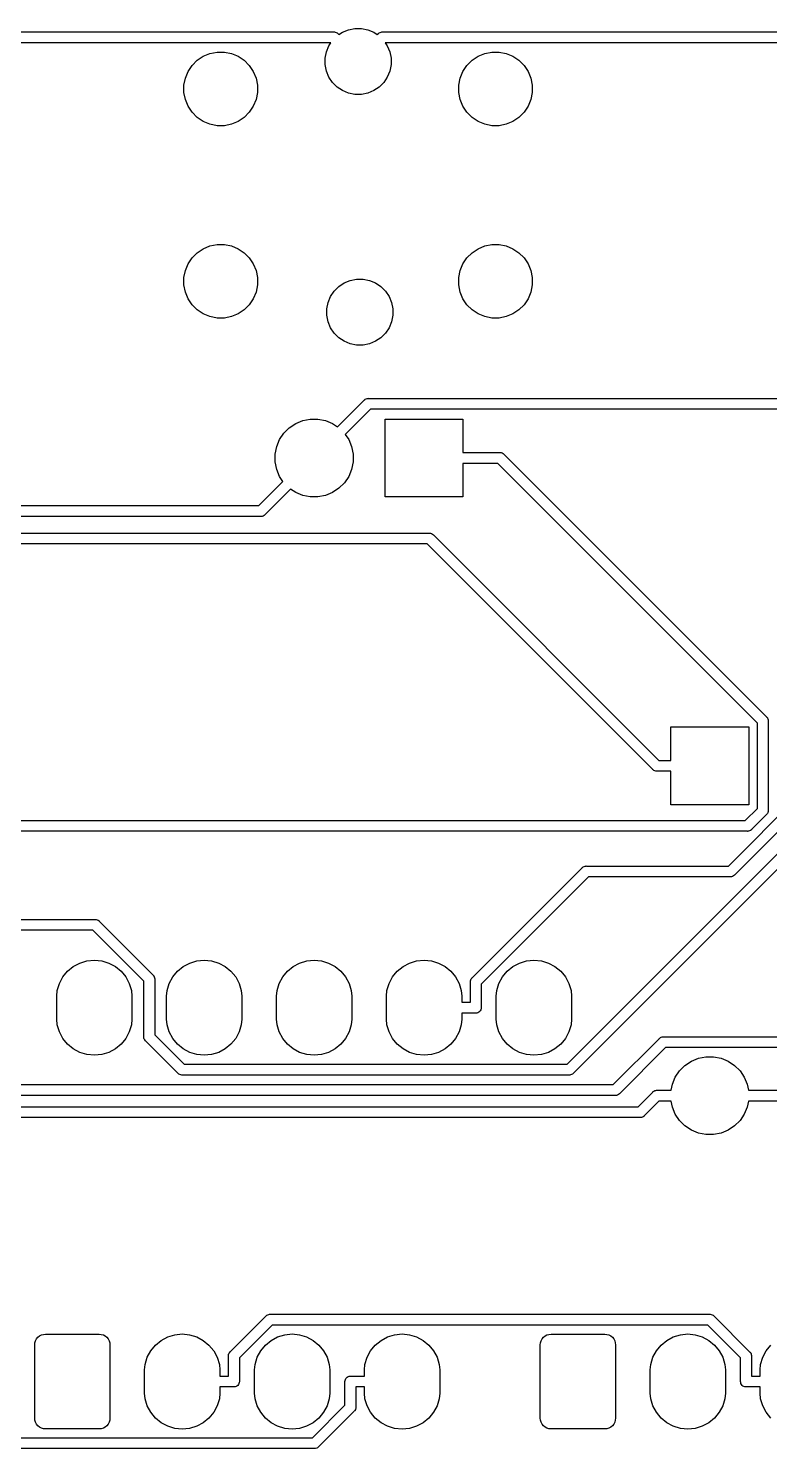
# Model space of a CAD drawing. Extents: x 108 to 193.1, y -121.2 to -85.5.
# Drawn here: x 156.75 to 173.88, y -118.29 to -85.48 of the extents above; entities that cross this region are included whole.
import ezdxf

# ---------------------------------------------------------------- set-up
doc = ezdxf.new("R2010")
doc.units = 0
doc.layers.add('BLACK', color=7, linetype='CONTINUOUS')

msp = doc.modelspace()

# ---------------------------------------------------------------- linework, layer by layer
at = {"layer": 'BLACK', "linetype": 'CONTINUOUS'}
for p, q in [((147.532, -85.5666), (163.809, -85.5666)), ((163.809, -85.5666), (163.815, -85.566)), ((163.815, -85.566), (163.821, -85.5666)), ((163.821, -85.5666), (163.821, -85.5666)), ((163.821, -85.5666), (163.839, -85.5684)), ((163.839, -85.5684), (163.863, -85.5756)), ((163.863, -85.5756), (163.885, -85.5872)), ((163.885, -85.5872), (163.904, -85.6028)), ((163.904, -85.6028), (163.908, -85.6076)), ((163.908, -85.6076), (163.927, -85.6266)), ((163.927, -85.6266), (164.009, -85.5715)), ((164.009, -85.5715), (164.148, -85.5141)), ((164.148, -85.5141), (164.295, -85.4848)), ((164.295, -85.4848), (164.445, -85.4848)), ((164.445, -85.4848), (164.592, -85.5141)), ((164.592, -85.5141), (164.731, -85.5715)), ((164.731, -85.5715), (164.813, -85.6266)), ((164.813, -85.6266), (164.832, -85.6075)), ((164.832, -85.6075), (164.836, -85.6028)), ((164.836, -85.6028), (164.841, -85.5989)), ((164.841, -85.5989), (164.855, -85.5872)), ((164.841, -85.5989), (164.841, -85.5989)), ((164.855, -85.5872), (164.877, -85.5756)), ((164.855, -85.5872), (164.855, -85.5872)), ((164.855, -85.5872), (164.855, -85.5872)), ((164.877, -85.5756), (164.901, -85.5684)), ((164.901, -85.5684), (164.919, -85.5666)), ((164.919, -85.5666), (164.925, -85.566)), ((164.919, -85.5666), (164.919, -85.5666)), ((164.925, -85.566), (164.931, -85.5666)), ((164.931, -85.5666), (181.335, -85.5666)), ((163.741, -85.8166), (147.6, -85.8166)), ((163.637, -86.0245), (163.695, -85.8859)), ((163.695, -85.8859), (163.741, -85.8166)), ((181.267, -85.8166), (164.999, -85.8166)), ((164.999, -85.8166), (165.045, -85.8859)), ((165.045, -85.8859), (165.103, -86.0245)), ((160.535, -86.34), (160.653, -86.2216)), ((160.653, -86.2216), (160.792, -86.1285)), ((160.792, -86.1285), (160.947, -86.0645)), ((160.947, -86.0645), (161.111, -86.0318)), ((161.111, -86.0318), (161.279, -86.0318)), ((161.279, -86.0318), (161.443, -86.0645)), ((161.443, -86.0645), (161.598, -86.1285)), ((161.598, -86.1285), (161.737, -86.2216)), ((161.737, -86.2216), (161.855, -86.34)), ((163.608, -86.1718), (163.637, -86.0245)), ((163.608, -86.3218), (163.608, -86.1718)), ((165.103, -86.0245), (165.132, -86.1718)), ((165.132, -86.1718), (165.132, -86.3218)), ((166.885, -86.34), (167.003, -86.2216)), ((167.003, -86.2216), (167.142, -86.1285)), ((167.142, -86.1285), (167.297, -86.0645)), ((167.297, -86.0645), (167.461, -86.0318)), ((167.461, -86.0318), (167.629, -86.0318)), ((167.629, -86.0318), (167.793, -86.0645)), ((167.793, -86.0645), (167.948, -86.1285)), ((167.948, -86.1285), (168.087, -86.2216)), ((168.087, -86.2216), (168.205, -86.34)), ((160.378, -86.6339), (160.442, -86.4792)), ((160.442, -86.4792), (160.535, -86.34)), ((161.855, -86.34), (161.948, -86.4792)), ((161.948, -86.4792), (162.012, -86.6339)), ((163.637, -86.4691), (163.608, -86.3218)), ((163.695, -86.6077), (163.637, -86.4691)), ((163.778, -86.7325), (163.695, -86.6077)), ((165.045, -86.6077), (164.962, -86.7325)), ((165.103, -86.4691), (165.045, -86.6077)), ((165.132, -86.3218), (165.103, -86.4691)), ((166.728, -86.6339), (166.792, -86.4792)), ((166.792, -86.4792), (166.885, -86.34)), ((168.205, -86.34), (168.298, -86.4792)), ((168.298, -86.4792), (168.362, -86.6339)), ((160.345, -86.7981), (160.378, -86.6339)), ((160.345, -86.9655), (160.345, -86.7981)), ((162.012, -86.6339), (162.045, -86.7981)), ((162.045, -86.7981), (162.045, -86.9655)), ((163.884, -86.8387), (163.778, -86.7325)), ((164.009, -86.9221), (163.884, -86.8387)), ((164.148, -86.9795), (164.009, -86.9221)), ((164.731, -86.9221), (164.592, -86.9795)), ((164.856, -86.8387), (164.731, -86.9221)), ((164.962, -86.7325), (164.856, -86.8387)), ((166.695, -86.7981), (166.728, -86.6339)), ((166.695, -86.9655), (166.695, -86.7981)), ((168.362, -86.6339), (168.395, -86.7981)), ((168.395, -86.7981), (168.395, -86.9655)), ((160.378, -87.1297), (160.345, -86.9655)), ((160.442, -87.2844), (160.378, -87.1297)), ((162.012, -87.1297), (161.948, -87.2844)), ((162.045, -86.9655), (162.012, -87.1297)), ((164.295, -87.0088), (164.148, -86.9795)), ((164.445, -87.0088), (164.295, -87.0088)), ((164.592, -86.9795), (164.445, -87.0088)), ((166.728, -87.1297), (166.695, -86.9655)), ((166.792, -87.2844), (166.728, -87.1297)), ((168.362, -87.1297), (168.298, -87.2844)), ((168.395, -86.9655), (168.362, -87.1297)), ((160.535, -87.4236), (160.442, -87.2844)), ((160.653, -87.542), (160.535, -87.4236)), ((160.792, -87.6351), (160.653, -87.542)), ((161.737, -87.542), (161.598, -87.6351)), ((161.855, -87.4236), (161.737, -87.542)), ((161.948, -87.2844), (161.855, -87.4236)), ((166.885, -87.4236), (166.792, -87.2844)), ((167.003, -87.542), (166.885, -87.4236)), ((167.142, -87.6351), (167.003, -87.542)), ((168.087, -87.542), (167.948, -87.6351)), ((168.205, -87.4236), (168.087, -87.542)), ((168.298, -87.2844), (168.205, -87.4236)), ((160.947, -87.6991), (160.792, -87.6351)), ((161.111, -87.7318), (160.947, -87.6991)), ((161.279, -87.7318), (161.111, -87.7318)), ((161.443, -87.6991), (161.279, -87.7318)), ((161.598, -87.6351), (161.443, -87.6991)), ((167.297, -87.6991), (167.142, -87.6351)), ((167.461, -87.7318), (167.297, -87.6991)), ((167.629, -87.7318), (167.461, -87.7318)), ((167.793, -87.6991), (167.629, -87.7318)), ((167.948, -87.6351), (167.793, -87.6991)), ((160.792, -90.5735), (160.947, -90.5095)), ((160.947, -90.5095), (161.111, -90.4768)), ((161.111, -90.4768), (161.279, -90.4768)), ((161.279, -90.4768), (161.443, -90.5095)), ((161.443, -90.5095), (161.598, -90.5735)), ((167.142, -90.5735), (167.297, -90.5095)), ((167.297, -90.5095), (167.461, -90.4768)), ((167.461, -90.4768), (167.629, -90.4768)), ((167.629, -90.4768), (167.793, -90.5095)), ((167.793, -90.5095), (167.948, -90.5735)), ((160.442, -90.9242), (160.535, -90.785)), ((160.535, -90.785), (160.653, -90.6666)), ((160.653, -90.6666), (160.792, -90.5735)), ((161.598, -90.5735), (161.737, -90.6666)), ((161.737, -90.6666), (161.855, -90.785)), ((161.855, -90.785), (161.948, -90.9242)), ((166.792, -90.9242), (166.885, -90.785)), ((166.885, -90.785), (167.003, -90.6666)), ((167.003, -90.6666), (167.142, -90.5735)), ((167.948, -90.5735), (168.087, -90.6666)), ((168.087, -90.6666), (168.205, -90.785)), ((168.205, -90.785), (168.298, -90.9242)), ((160.345, -91.2431), (160.378, -91.0789)), ((160.378, -91.0789), (160.442, -90.9242)), ((161.948, -90.9242), (162.012, -91.0789)), ((162.012, -91.0789), (162.045, -91.2431)), ((166.695, -91.2431), (166.728, -91.0789)), ((166.728, -91.0789), (166.792, -90.9242)), ((168.298, -90.9242), (168.362, -91.0789)), ((168.362, -91.0789), (168.395, -91.2431)), ((160.345, -91.4105), (160.345, -91.2431)), ((160.378, -91.5747), (160.345, -91.4105)), ((162.045, -91.4105), (162.012, -91.5747)), ((162.045, -91.2431), (162.045, -91.4105)), ((163.818, -91.5521), (163.924, -91.4459)), ((163.924, -91.4459), (164.049, -91.3625)), ((164.049, -91.3625), (164.188, -91.3051)), ((164.188, -91.3051), (164.335, -91.2758)), ((164.335, -91.2758), (164.485, -91.2758)), ((164.485, -91.2758), (164.632, -91.3051)), ((164.632, -91.3051), (164.771, -91.3625)), ((164.771, -91.3625), (164.896, -91.4459)), ((164.896, -91.4459), (165.002, -91.5521)), ((166.695, -91.4105), (166.695, -91.2431)), ((166.728, -91.5747), (166.695, -91.4105)), ((168.395, -91.4105), (168.362, -91.5747)), ((168.395, -91.2431), (168.395, -91.4105)), ((160.442, -91.7294), (160.378, -91.5747)), ((160.535, -91.8686), (160.442, -91.7294)), ((161.948, -91.7294), (161.855, -91.8686)), ((162.012, -91.5747), (161.948, -91.7294)), ((163.648, -91.9627), (163.677, -91.8155)), ((163.677, -91.8155), (163.735, -91.6769)), ((163.735, -91.6769), (163.818, -91.5521)), ((165.002, -91.5521), (165.085, -91.6769)), ((165.085, -91.6769), (165.143, -91.8155)), ((165.143, -91.8155), (165.172, -91.9627)), ((166.792, -91.7294), (166.728, -91.5747)), ((166.885, -91.8686), (166.792, -91.7294)), ((168.298, -91.7294), (168.205, -91.8686)), ((168.362, -91.5747), (168.298, -91.7294)), ((160.653, -91.987), (160.535, -91.8686)), ((160.792, -92.0801), (160.653, -91.987)), ((160.947, -92.1441), (160.792, -92.0801)), ((161.111, -92.1768), (160.947, -92.1441)), ((161.279, -92.1768), (161.111, -92.1768)), ((161.443, -92.1441), (161.279, -92.1768)), ((161.598, -92.0801), (161.443, -92.1441)), ((161.737, -91.987), (161.598, -92.0801)), ((161.855, -91.8686), (161.737, -91.987)), ((163.648, -92.1128), (163.648, -91.9627)), ((163.677, -92.2601), (163.648, -92.1128)), ((165.172, -92.1128), (165.143, -92.2601)), ((165.172, -91.9627), (165.172, -92.1128)), ((167.003, -91.987), (166.885, -91.8686)), ((167.142, -92.0801), (167.003, -91.987)), ((167.297, -92.1441), (167.142, -92.0801)), ((167.461, -92.1768), (167.297, -92.1441)), ((167.629, -92.1768), (167.461, -92.1768)), ((167.793, -92.1441), (167.629, -92.1768)), ((167.948, -92.0801), (167.793, -92.1441)), ((168.087, -91.987), (167.948, -92.0801)), ((168.205, -91.8686), (168.087, -91.987)), ((163.735, -92.3987), (163.677, -92.2601)), ((163.818, -92.5235), (163.735, -92.3987)), ((165.085, -92.3987), (165.002, -92.5235)), ((165.143, -92.2601), (165.085, -92.3987)), ((163.924, -92.6297), (163.818, -92.5235)), ((164.049, -92.7131), (163.924, -92.6297)), ((164.188, -92.7705), (164.049, -92.7131)), ((164.335, -92.7998), (164.188, -92.7705)), ((164.485, -92.7998), (164.335, -92.7998)), ((164.632, -92.7705), (164.485, -92.7998)), ((164.771, -92.7131), (164.632, -92.7705)), ((164.896, -92.6297), (164.771, -92.7131)), ((165.002, -92.5235), (164.896, -92.6297)), ((163.897, -94.6891), (164.514, -94.0722)), ((164.514, -94.0722), (164.518, -94.0675)), ((164.518, -94.0675), (164.522, -94.0636)), ((164.522, -94.0636), (164.537, -94.0519)), ((164.522, -94.0636), (164.522, -94.0636)), ((164.537, -94.0519), (164.558, -94.0403)), ((164.537, -94.0519), (164.537, -94.0519)), ((164.537, -94.0519), (164.537, -94.0519)), ((164.558, -94.0403), (164.582, -94.0331)), ((164.582, -94.0331), (164.6, -94.0313)), ((164.6, -94.0313), (164.606, -94.0307)), ((164.6, -94.0313), (164.6, -94.0313)), ((164.606, -94.0307), (164.613, -94.0313)), ((164.613, -94.0313), (179.621, -94.0313)), ((164.658, -94.2813), (164.074, -94.8659)), ((179.576, -94.2813), (164.658, -94.2813)), ((162.655, -94.8351), (162.78, -94.7097)), ((162.78, -94.7097), (162.928, -94.6112)), ((162.928, -94.6112), (163.091, -94.5434)), ((163.091, -94.5434), (163.265, -94.5088)), ((163.265, -94.5088), (163.443, -94.5088)), ((163.443, -94.5088), (163.617, -94.5434)), ((163.617, -94.5434), (163.78, -94.6112)), ((163.78, -94.6112), (163.897, -94.6891)), ((164.994, -96.3088), (164.994, -94.5088)), ((164.994, -94.5088), (166.794, -94.5088)), ((166.794, -94.5088), (166.794, -95.2838)), ((162.454, -95.3202), (162.489, -95.1463)), ((162.489, -95.1463), (162.556, -94.9825)), ((162.556, -94.9825), (162.655, -94.8351)), ((164.074, -94.8659), (164.152, -94.9825)), ((164.152, -94.9825), (164.219, -95.1463)), ((164.219, -95.1463), (164.254, -95.3202)), ((162.454, -95.4974), (162.454, -95.3202)), ((164.254, -95.3202), (164.254, -95.4974)), ((166.794, -95.2838), (167.645, -95.2838)), ((167.645, -95.2838), (167.651, -95.2832)), ((167.651, -95.2832), (167.657, -95.2838)), ((167.657, -95.2838), (167.657, -95.2838)), ((167.657, -95.2838), (167.675, -95.2856)), ((167.675, -95.2856), (167.699, -95.2928)), ((167.699, -95.2928), (167.72, -95.3044)), ((167.72, -95.3044), (167.74, -95.32)), ((167.74, -95.32), (167.743, -95.3248)), ((167.743, -95.3248), (173.807, -101.389)), ((162.489, -95.6713), (162.454, -95.4974)), ((162.556, -95.8351), (162.489, -95.6713)), ((164.219, -95.6713), (164.152, -95.8351)), ((164.254, -95.4974), (164.219, -95.6713)), ((167.599, -95.5338), (166.794, -95.5338)), ((166.794, -95.5338), (166.794, -96.3088)), ((173.598, -101.533), (167.599, -95.5338)), ((162.077, -96.5092), (162.634, -95.9517)), ((162.811, -96.1285), (162.221, -96.7182)), ((162.634, -95.9517), (162.556, -95.8351)), ((162.928, -96.2064), (162.811, -96.1285)), ((163.928, -96.1079), (163.78, -96.2064)), ((164.053, -95.9825), (163.928, -96.1079)), ((164.152, -95.8351), (164.053, -95.9825)), ((163.091, -96.2742), (162.928, -96.2064)), ((163.265, -96.3088), (163.091, -96.2742)), ((163.443, -96.3088), (163.265, -96.3088)), ((163.617, -96.2742), (163.443, -96.3088)), ((163.78, -96.2064), (163.617, -96.2742)), ((166.794, -96.3088), (164.994, -96.3088)), ((162.122, -96.7592), (147.06, -96.7592)), ((147.105, -96.5092), (162.077, -96.5092)), ((162.129, -96.7598), (162.122, -96.7592)), ((162.135, -96.7592), (162.129, -96.7598)), ((162.153, -96.7574), (162.135, -96.7592)), ((162.135, -96.7592), (162.135, -96.7592)), ((162.177, -96.7502), (162.153, -96.7574)), ((162.198, -96.7386), (162.177, -96.7502)), ((162.217, -96.723), (162.198, -96.7386)), ((162.221, -96.7182), (162.217, -96.723)), ((165.97, -97.3947), (121.515, -97.3947)), ((121.561, -97.1447), (166.015, -97.1447)), ((171.18, -102.605), (165.97, -97.3947)), ((166.015, -97.1447), (166.021, -97.1441)), ((166.021, -97.1441), (166.028, -97.1447)), ((166.028, -97.1447), (166.028, -97.1447)), ((166.028, -97.1447), (166.046, -97.1465)), ((166.046, -97.1465), (166.069, -97.1537)), ((166.069, -97.1537), (166.091, -97.1653)), ((166.091, -97.1653), (166.11, -97.1809)), ((166.11, -97.1809), (166.114, -97.1857)), ((166.114, -97.1857), (171.324, -102.396)), ((171.598, -102.396), (171.598, -101.621)), ((171.598, -101.621), (173.398, -101.621)), ((173.398, -101.621), (173.398, -103.421)), ((173.598, -103.504), (173.598, -101.533)), ((173.807, -101.389), (173.812, -101.393)), ((173.812, -101.393), (173.816, -101.397)), ((173.816, -101.397), (173.828, -101.412)), ((173.828, -101.412), (173.832, -101.419)), ((173.832, -101.419), (173.839, -101.433)), ((173.839, -101.433), (173.847, -101.457)), ((173.847, -101.457), (173.848, -101.475)), ((173.848, -101.475), (173.848, -101.475)), ((173.848, -101.475), (173.849, -101.481)), ((173.849, -101.481), (173.848, -101.488)), ((173.848, -101.488), (173.848, -103.55)), ((171.184, -102.61), (171.18, -102.605)), ((171.189, -102.614), (171.184, -102.61)), ((171.203, -102.625), (171.189, -102.614)), ((171.225, -102.637), (171.203, -102.625)), ((171.248, -102.644), (171.225, -102.637)), ((171.267, -102.646), (171.248, -102.644)), ((171.273, -102.647), (171.267, -102.646)), ((171.267, -102.646), (171.267, -102.646)), ((171.279, -102.646), (171.273, -102.647)), ((171.598, -102.646), (171.279, -102.646)), ((171.324, -102.396), (171.598, -102.396)), ((171.598, -103.421), (171.598, -102.646)), ((172.927, -104.835), (174.499, -103.263)), ((173.398, -103.421), (171.598, -103.421)), ((174.708, -103.407), (173.071, -105.044)), ((173.318, -103.784), (173.598, -103.504)), ((173.807, -103.648), (173.462, -103.993)), ((173.812, -103.645), (173.807, -103.648)), ((173.816, -103.64), (173.812, -103.645)), ((173.828, -103.625), (173.816, -103.64)), ((173.816, -103.64), (173.816, -103.64)), ((173.839, -103.604), (173.828, -103.625)), ((173.843, -103.593), (173.839, -103.604)), ((173.847, -103.58), (173.843, -103.593)), ((173.848, -103.562), (173.847, -103.58)), ((173.848, -103.55), (173.849, -103.556)), ((173.849, -103.556), (173.848, -103.562)), ((173.848, -103.562), (173.848, -103.562)), ((145.128, -103.784), (173.318, -103.784)), ((173.459, -103.998), (173.439, -104.014)), ((173.462, -103.993), (173.459, -103.998)), ((173.364, -104.034), (145.173, -104.034)), ((173.37, -104.035), (173.364, -104.034)), ((173.376, -104.034), (173.37, -104.035)), ((173.394, -104.033), (173.376, -104.034)), ((173.376, -104.034), (173.376, -104.034)), ((173.418, -104.025), (173.394, -104.033)), ((173.439, -104.014), (173.418, -104.025)), ((169.203, -109.414), (174.073, -104.545)), ((167.005, -107.419), (169.548, -104.876)), ((174.217, -104.754), (169.348, -109.623)), ((169.548, -104.876), (169.552, -104.871)), ((169.552, -104.871), (169.557, -104.867)), ((169.557, -104.867), (169.571, -104.856)), ((169.571, -104.856), (169.593, -104.844)), ((169.593, -104.844), (169.616, -104.837)), ((169.616, -104.837), (169.634, -104.835)), ((169.634, -104.835), (169.641, -104.834)), ((169.634, -104.835), (169.634, -104.835)), ((169.641, -104.834), (169.647, -104.835)), ((169.647, -104.835), (172.927, -104.835)), ((169.692, -105.085), (167.214, -107.563)), ((172.972, -105.085), (169.692, -105.085)), ((172.978, -105.086), (172.972, -105.085)), ((172.984, -105.085), (172.978, -105.086)), ((173.003, -105.083), (172.984, -105.085)), ((172.984, -105.085), (172.984, -105.085)), ((173.026, -105.076), (173.003, -105.083)), ((173.048, -105.064), (173.026, -105.076)), ((173.067, -105.049), (173.048, -105.064)), ((173.071, -105.044), (173.067, -105.049)), ((143.52, -106.069), (158.287, -106.069)), ((158.287, -106.069), (158.293, -106.069)), ((158.293, -106.069), (158.299, -106.069)), ((158.299, -106.069), (158.299, -106.069)), ((158.299, -106.069), (158.317, -106.071)), ((158.317, -106.071), (158.341, -106.078)), ((158.341, -106.078), (158.363, -106.09)), ((158.363, -106.09), (158.382, -106.105)), ((158.382, -106.105), (158.386, -106.11)), ((158.386, -106.11), (159.628, -107.353)), ((158.241, -106.319), (143.566, -106.319)), ((159.419, -107.497), (158.241, -106.319)), ((157.547, -107.398), (157.656, -107.266)), ((157.656, -107.266), (157.788, -107.157)), ((157.788, -107.157), (157.939, -107.076)), ((157.939, -107.076), (158.103, -107.027)), ((158.103, -107.027), (158.274, -107.01)), ((158.274, -107.01), (158.445, -107.027)), ((158.445, -107.027), (158.609, -107.076)), ((158.609, -107.076), (158.76, -107.157)), ((158.76, -107.157), (158.892, -107.266)), ((158.892, -107.266), (159.001, -107.398)), ((160.087, -107.398), (160.196, -107.266)), ((160.196, -107.266), (160.328, -107.157)), ((160.328, -107.157), (160.479, -107.076)), ((160.479, -107.076), (160.643, -107.027)), ((160.643, -107.027), (160.814, -107.01)), ((160.814, -107.01), (160.985, -107.027)), ((160.985, -107.027), (161.149, -107.076)), ((161.149, -107.076), (161.3, -107.157)), ((161.3, -107.157), (161.432, -107.266)), ((161.432, -107.266), (161.541, -107.398)), ((162.627, -107.398), (162.736, -107.266)), ((162.736, -107.266), (162.868, -107.157)), ((162.868, -107.157), (163.019, -107.076)), ((163.019, -107.076), (163.183, -107.027)), ((163.183, -107.027), (163.354, -107.01)), ((163.354, -107.01), (163.525, -107.027)), ((163.525, -107.027), (163.689, -107.076)), ((163.689, -107.076), (163.84, -107.157)), ((163.84, -107.157), (163.972, -107.266)), ((163.972, -107.266), (164.081, -107.398)), ((165.167, -107.398), (165.276, -107.266)), ((165.276, -107.266), (165.408, -107.157)), ((165.408, -107.157), (165.559, -107.076)), ((165.559, -107.076), (165.723, -107.027)), ((165.723, -107.027), (165.894, -107.01)), ((165.894, -107.01), (166.065, -107.027)), ((166.065, -107.027), (166.229, -107.076)), ((166.229, -107.076), (166.38, -107.157)), ((166.38, -107.157), (166.512, -107.266)), ((166.512, -107.266), (166.621, -107.398)), ((167.707, -107.398), (167.816, -107.266)), ((167.816, -107.266), (167.948, -107.157)), ((167.948, -107.157), (168.099, -107.076)), ((168.099, -107.076), (168.263, -107.027)), ((168.263, -107.027), (168.434, -107.01)), ((168.434, -107.01), (168.605, -107.027)), ((168.605, -107.027), (168.769, -107.076)), ((168.769, -107.076), (168.92, -107.157)), ((168.92, -107.157), (169.052, -107.266)), ((169.052, -107.266), (169.161, -107.398)), ((157.417, -107.713), (157.466, -107.549)), ((157.466, -107.549), (157.547, -107.398)), ((159.001, -107.398), (159.082, -107.549)), ((159.082, -107.549), (159.131, -107.713)), ((159.419, -108.778), (159.419, -107.497)), ((159.628, -107.353), (159.633, -107.357)), ((159.633, -107.357), (159.637, -107.361)), ((159.637, -107.361), (159.637, -107.361)), ((159.637, -107.361), (159.648, -107.376)), ((159.648, -107.376), (159.66, -107.397)), ((159.66, -107.397), (159.667, -107.421)), ((159.667, -107.421), (159.669, -107.439)), ((159.669, -107.439), (159.669, -107.439)), ((159.669, -107.439), (159.67, -107.445)), ((159.67, -107.445), (159.669, -107.452)), ((159.669, -107.452), (159.669, -108.732)), ((159.957, -107.713), (160.006, -107.549)), ((160.006, -107.549), (160.087, -107.398)), ((161.541, -107.398), (161.622, -107.549)), ((161.622, -107.549), (161.671, -107.713)), ((162.497, -107.713), (162.546, -107.549)), ((162.546, -107.549), (162.627, -107.398)), ((164.081, -107.398), (164.162, -107.549)), ((164.162, -107.549), (164.211, -107.713)), ((165.037, -107.713), (165.086, -107.549)), ((165.086, -107.549), (165.167, -107.398)), ((166.621, -107.398), (166.702, -107.549)), ((166.702, -107.549), (166.751, -107.713)), ((166.964, -107.511), (166.966, -107.487)), ((166.964, -107.517), (166.964, -107.511)), ((166.964, -107.984), (166.964, -107.517)), ((166.966, -107.487), (166.973, -107.463)), ((166.973, -107.463), (166.985, -107.442)), ((166.985, -107.442), (166.997, -107.427)), ((166.997, -107.427), (167, -107.422)), ((166.997, -107.427), (166.997, -107.427)), ((167, -107.422), (167.005, -107.419)), ((167.214, -107.563), (167.214, -108.103)), ((167.577, -107.713), (167.626, -107.549)), ((167.626, -107.549), (167.707, -107.398)), ((169.161, -107.398), (169.242, -107.549)), ((169.242, -107.549), (169.291, -107.713)), ((157.404, -107.841), (157.417, -107.713)), ((157.404, -108.377), (157.404, -107.841)), ((159.131, -107.713), (159.144, -107.841)), ((159.144, -107.841), (159.144, -108.377)), ((159.944, -107.841), (159.957, -107.713)), ((159.944, -108.377), (159.944, -107.841)), ((161.671, -107.713), (161.684, -107.841)), ((161.684, -107.841), (161.684, -108.377)), ((162.484, -107.841), (162.497, -107.713)), ((162.484, -108.377), (162.484, -107.841)), ((164.211, -107.713), (164.224, -107.841)), ((164.224, -107.841), (164.224, -108.377)), ((165.024, -107.841), (165.037, -107.713)), ((165.024, -108.377), (165.024, -107.841)), ((166.751, -107.713), (166.764, -107.841)), ((166.764, -107.841), (166.764, -107.984)), ((167.564, -107.841), (167.577, -107.713)), ((167.564, -108.377), (167.564, -107.841)), ((169.291, -107.713), (169.304, -107.841)), ((169.304, -107.841), (169.304, -108.377)), ((166.764, -107.984), (166.964, -107.984)), ((167.083, -108.234), (166.764, -108.234)), ((166.764, -108.234), (166.764, -108.377)), ((167.089, -108.235), (167.083, -108.234)), ((167.095, -108.234), (167.089, -108.235)), ((167.114, -108.232), (167.095, -108.234)), ((167.095, -108.234), (167.095, -108.234)), ((167.137, -108.225), (167.114, -108.232)), ((167.159, -108.213), (167.137, -108.225)), ((167.178, -108.198), (167.159, -108.213)), ((167.194, -108.179), (167.178, -108.198)), ((167.205, -108.157), (167.194, -108.179)), ((167.212, -108.134), (167.205, -108.157)), ((167.215, -108.109), (167.212, -108.134)), ((167.214, -108.103), (167.215, -108.109)), ((157.417, -108.505), (157.404, -108.377)), ((157.466, -108.669), (157.417, -108.505)), ((159.131, -108.505), (159.082, -108.669)), ((159.144, -108.377), (159.131, -108.505)), ((159.957, -108.505), (159.944, -108.377)), ((160.006, -108.669), (159.957, -108.505)), ((161.671, -108.505), (161.622, -108.669)), ((161.684, -108.377), (161.671, -108.505)), ((162.497, -108.505), (162.484, -108.377)), ((162.546, -108.669), (162.497, -108.505)), ((164.211, -108.505), (164.162, -108.669)), ((164.224, -108.377), (164.211, -108.505)), ((165.037, -108.505), (165.024, -108.377)), ((165.086, -108.669), (165.037, -108.505)), ((166.751, -108.505), (166.702, -108.669)), ((166.764, -108.377), (166.751, -108.505)), ((167.577, -108.505), (167.564, -108.377)), ((167.626, -108.669), (167.577, -108.505)), ((169.291, -108.505), (169.242, -108.669)), ((169.304, -108.377), (169.291, -108.505)), ((157.547, -108.82), (157.466, -108.669)), ((157.656, -108.952), (157.547, -108.82)), ((159.001, -108.82), (158.892, -108.952)), ((159.082, -108.669), (159.001, -108.82)), ((159.418, -108.784), (159.419, -108.778)), ((159.419, -108.79), (159.418, -108.784)), ((159.421, -108.809), (159.419, -108.79)), ((159.419, -108.79), (159.419, -108.79)), ((159.428, -108.832), (159.421, -108.809)), ((159.44, -108.854), (159.428, -108.832)), ((159.455, -108.873), (159.44, -108.854)), ((159.46, -108.877), (159.455, -108.873)), ((160.206, -109.623), (159.46, -108.877)), ((159.669, -108.732), (160.35, -109.414)), ((160.087, -108.82), (160.006, -108.669)), ((160.196, -108.952), (160.087, -108.82)), ((161.541, -108.82), (161.432, -108.952)), ((161.622, -108.669), (161.541, -108.82)), ((162.627, -108.82), (162.546, -108.669)), ((162.736, -108.952), (162.627, -108.82)), ((164.081, -108.82), (163.972, -108.952)), ((164.162, -108.669), (164.081, -108.82)), ((165.167, -108.82), (165.086, -108.669)), ((165.276, -108.952), (165.167, -108.82)), ((166.621, -108.82), (166.512, -108.952)), ((166.702, -108.669), (166.621, -108.82)), ((167.707, -108.82), (167.626, -108.669)), ((167.816, -108.952), (167.707, -108.82)), ((169.161, -108.82), (169.052, -108.952)), ((169.242, -108.669), (169.161, -108.82)), ((170.267, -109.885), (171.333, -108.82)), ((171.333, -108.82), (171.337, -108.815)), ((171.337, -108.815), (171.341, -108.811)), ((171.341, -108.811), (171.356, -108.799)), ((171.341, -108.811), (171.341, -108.811)), ((171.356, -108.799), (171.377, -108.788)), ((171.377, -108.788), (171.401, -108.781)), ((171.401, -108.781), (171.419, -108.779)), ((171.419, -108.779), (171.425, -108.778)), ((171.419, -108.779), (171.419, -108.779)), ((171.425, -108.778), (171.432, -108.779)), ((171.432, -108.779), (188.825, -108.779)), ((157.788, -109.061), (157.656, -108.952)), ((157.939, -109.142), (157.788, -109.061)), ((158.103, -109.191), (157.939, -109.142)), ((158.274, -109.208), (158.103, -109.191)), ((158.445, -109.191), (158.274, -109.208)), ((158.609, -109.142), (158.445, -109.191)), ((158.76, -109.061), (158.609, -109.142)), ((158.892, -108.952), (158.76, -109.061)), ((160.328, -109.061), (160.196, -108.952)), ((160.479, -109.142), (160.328, -109.061)), ((160.643, -109.191), (160.479, -109.142)), ((160.814, -109.208), (160.643, -109.191)), ((160.985, -109.191), (160.814, -109.208)), ((161.149, -109.142), (160.985, -109.191)), ((161.3, -109.061), (161.149, -109.142)), ((161.432, -108.952), (161.3, -109.061)), ((162.868, -109.061), (162.736, -108.952)), ((163.019, -109.142), (162.868, -109.061)), ((163.183, -109.191), (163.019, -109.142)), ((163.354, -109.208), (163.183, -109.191)), ((163.525, -109.191), (163.354, -109.208)), ((163.689, -109.142), (163.525, -109.191)), ((163.84, -109.061), (163.689, -109.142)), ((163.972, -108.952), (163.84, -109.061)), ((165.408, -109.061), (165.276, -108.952)), ((165.559, -109.142), (165.408, -109.061)), ((165.723, -109.191), (165.559, -109.142)), ((165.894, -109.208), (165.723, -109.191)), ((166.065, -109.191), (165.894, -109.208)), ((166.229, -109.142), (166.065, -109.191)), ((166.38, -109.061), (166.229, -109.142)), ((166.512, -108.952), (166.38, -109.061)), ((167.948, -109.061), (167.816, -108.952)), ((168.099, -109.142), (167.948, -109.061)), ((168.263, -109.191), (168.099, -109.142)), ((168.434, -109.208), (168.263, -109.191)), ((168.605, -109.191), (168.434, -109.208)), ((168.769, -109.142), (168.605, -109.191)), ((168.92, -109.061), (168.769, -109.142)), ((169.052, -108.952), (168.92, -109.061)), ((171.477, -109.029), (170.411, -110.095)), ((188.78, -109.029), (171.477, -109.029)), ((172.235, -109.276), (172.409, -109.241)), ((172.409, -109.241), (172.587, -109.241)), ((172.587, -109.241), (172.761, -109.276)), ((160.35, -109.414), (169.203, -109.414)), ((171.7, -109.715), (171.799, -109.567)), ((171.799, -109.567), (171.924, -109.442)), ((171.924, -109.442), (172.072, -109.343)), ((172.072, -109.343), (172.235, -109.276)), ((172.761, -109.276), (172.924, -109.343)), ((172.924, -109.343), (173.072, -109.442)), ((173.072, -109.442), (173.197, -109.567)), ((173.197, -109.567), (173.296, -109.715)), ((155.147, -109.885), (170.267, -109.885)), ((160.21, -109.628), (160.206, -109.623)), ((160.215, -109.632), (160.21, -109.628)), ((160.229, -109.643), (160.215, -109.632)), ((160.251, -109.655), (160.229, -109.643)), ((160.274, -109.662), (160.251, -109.655)), ((160.293, -109.664), (160.274, -109.662)), ((160.299, -109.665), (160.293, -109.664)), ((160.293, -109.664), (160.293, -109.664)), ((160.305, -109.664), (160.299, -109.665)), ((169.249, -109.664), (160.305, -109.664)), ((169.255, -109.665), (169.249, -109.664)), ((169.261, -109.664), (169.255, -109.665)), ((169.28, -109.662), (169.261, -109.664)), ((169.261, -109.664), (169.261, -109.664)), ((169.303, -109.655), (169.28, -109.662)), ((169.325, -109.643), (169.303, -109.655)), ((169.344, -109.628), (169.325, -109.643)), ((169.348, -109.623), (169.344, -109.628)), ((171.605, -110.016), (171.633, -109.878)), ((171.633, -109.878), (171.7, -109.715)), ((173.296, -109.715), (173.363, -109.878)), ((173.363, -109.878), (173.391, -110.016)), ((170.313, -110.135), (155.102, -110.135)), ((170.319, -110.136), (170.313, -110.135)), ((170.325, -110.135), (170.319, -110.136)), ((170.343, -110.134), (170.325, -110.135)), ((170.325, -110.135), (170.325, -110.135)), ((170.367, -110.127), (170.343, -110.134)), ((170.388, -110.115), (170.367, -110.127)), ((170.408, -110.099), (170.388, -110.115)), ((170.411, -110.095), (170.408, -110.099)), ((170.84, -110.397), (171.18, -110.057)), ((171.18, -110.057), (171.184, -110.052)), ((171.184, -110.052), (171.189, -110.048)), ((171.189, -110.048), (171.203, -110.037)), ((171.189, -110.048), (171.189, -110.048)), ((171.203, -110.037), (171.225, -110.025)), ((171.225, -110.025), (171.248, -110.018)), ((171.248, -110.018), (171.267, -110.016)), ((171.267, -110.016), (171.273, -110.015)), ((171.267, -110.016), (171.267, -110.016)), ((171.273, -110.015), (171.279, -110.016)), ((171.279, -110.016), (171.605, -110.016)), ((173.391, -110.016), (175.364, -110.016)), ((153.118, -110.397), (170.84, -110.397)), ((171.324, -110.266), (170.985, -110.606)), ((171.605, -110.266), (171.324, -110.266)), ((171.633, -110.404), (171.605, -110.266)), ((171.7, -110.567), (171.633, -110.404)), ((171.799, -110.715), (171.7, -110.567)), ((173.296, -110.567), (173.197, -110.715)), ((173.363, -110.404), (173.296, -110.567)), ((173.391, -110.266), (173.363, -110.404)), ((175.364, -110.266), (173.391, -110.266)), ((170.886, -110.647), (153.073, -110.647)), ((170.892, -110.647), (170.886, -110.647)), ((170.898, -110.647), (170.892, -110.647)), ((170.917, -110.645), (170.898, -110.647)), ((170.898, -110.647), (170.898, -110.647)), ((170.94, -110.638), (170.917, -110.645)), ((170.962, -110.626), (170.94, -110.638)), ((170.981, -110.611), (170.962, -110.626)), ((170.985, -110.606), (170.981, -110.611)), ((171.924, -110.84), (171.799, -110.715)), ((172.072, -110.939), (171.924, -110.84)), ((173.072, -110.84), (172.924, -110.939)), ((173.197, -110.715), (173.072, -110.84)), ((172.235, -111.006), (172.072, -110.939)), ((172.409, -111.041), (172.235, -111.006)), ((172.587, -111.041), (172.409, -111.041)), ((172.761, -111.006), (172.587, -111.041)), ((172.924, -110.939), (172.761, -111.006)), ((161.417, -116.055), (162.239, -115.232)), ((162.384, -115.441), (161.626, -116.199)), ((162.239, -115.232), (162.243, -115.228)), ((162.243, -115.228), (162.248, -115.224)), ((162.248, -115.224), (162.262, -115.212)), ((162.262, -115.212), (162.284, -115.2)), ((162.284, -115.2), (162.308, -115.193)), ((162.308, -115.193), (162.326, -115.191)), ((162.326, -115.191), (162.326, -115.191)), ((162.326, -115.191), (162.332, -115.191)), ((162.332, -115.191), (162.338, -115.191)), ((162.338, -115.191), (172.498, -115.191)), ((172.452, -115.441), (162.384, -115.441)), ((173.21, -116.199), (172.452, -115.441)), ((172.498, -115.191), (172.504, -115.191)), ((172.504, -115.191), (172.51, -115.191)), ((172.51, -115.191), (172.51, -115.191)), ((172.51, -115.191), (172.528, -115.193)), ((172.528, -115.193), (172.552, -115.2)), ((172.552, -115.2), (172.573, -115.212)), ((172.573, -115.212), (172.593, -115.228)), ((172.593, -115.228), (172.596, -115.232)), ((172.596, -115.232), (173.419, -116.055)), ((156.901, -115.851), (156.915, -115.804)), ((156.915, -115.804), (156.938, -115.761)), ((156.938, -115.761), (156.969, -115.723)), ((156.969, -115.723), (157.007, -115.692)), ((157.007, -115.692), (157.05, -115.669)), ((157.05, -115.669), (157.097, -115.655)), ((157.097, -115.655), (157.146, -115.65)), ((157.146, -115.65), (158.386, -115.65)), ((158.386, -115.65), (158.435, -115.655)), ((158.435, -115.655), (158.482, -115.669)), ((158.482, -115.669), (158.525, -115.692)), ((158.525, -115.692), (158.563, -115.723)), ((158.563, -115.723), (158.594, -115.761)), ((158.594, -115.761), (158.617, -115.804)), ((158.617, -115.804), (158.631, -115.851)), ((159.688, -115.902), (159.82, -115.793)), ((159.82, -115.793), (159.971, -115.712)), ((159.971, -115.712), (160.135, -115.663)), ((160.135, -115.663), (160.306, -115.646)), ((160.306, -115.646), (160.477, -115.663)), ((160.477, -115.663), (160.641, -115.712)), ((160.641, -115.712), (160.792, -115.793)), ((160.792, -115.793), (160.924, -115.902)), ((162.228, -115.902), (162.36, -115.793)), ((162.36, -115.793), (162.511, -115.712)), ((162.511, -115.712), (162.675, -115.663)), ((162.675, -115.663), (162.846, -115.646)), ((162.846, -115.646), (163.017, -115.663)), ((163.017, -115.663), (163.181, -115.712)), ((163.181, -115.712), (163.332, -115.793)), ((163.332, -115.793), (163.464, -115.902)), ((164.768, -115.902), (164.9, -115.793)), ((164.9, -115.793), (165.051, -115.712)), ((165.051, -115.712), (165.215, -115.663)), ((165.215, -115.663), (165.386, -115.646)), ((165.386, -115.646), (165.557, -115.663)), ((165.557, -115.663), (165.721, -115.712)), ((165.721, -115.712), (165.872, -115.793)), ((165.872, -115.793), (166.004, -115.902)), ((168.585, -115.851), (168.599, -115.804)), ((168.599, -115.804), (168.622, -115.761)), ((168.622, -115.761), (168.653, -115.723)), ((168.653, -115.723), (168.691, -115.692)), ((168.691, -115.692), (168.734, -115.669)), ((168.734, -115.669), (168.781, -115.655)), ((168.781, -115.655), (168.83, -115.65)), ((168.83, -115.65), (170.07, -115.65)), ((170.07, -115.65), (170.119, -115.655)), ((170.119, -115.655), (170.166, -115.669)), ((170.166, -115.669), (170.209, -115.692)), ((170.209, -115.692), (170.247, -115.723)), ((170.247, -115.723), (170.278, -115.761)), ((170.278, -115.761), (170.301, -115.804)), ((170.301, -115.804), (170.315, -115.851)), ((171.372, -115.902), (171.504, -115.793)), ((171.504, -115.793), (171.655, -115.712)), ((171.655, -115.712), (171.819, -115.663)), ((171.819, -115.663), (171.99, -115.646)), ((171.99, -115.646), (172.161, -115.663)), ((172.161, -115.663), (172.325, -115.712)), ((172.325, -115.712), (172.476, -115.793)), ((172.476, -115.793), (172.608, -115.902)), ((156.896, -115.9), (156.901, -115.851)), ((156.896, -117.59), (156.896, -115.9)), ((158.631, -115.851), (158.636, -115.9)), ((158.636, -115.9), (158.636, -117.59)), ((159.498, -116.185), (159.579, -116.034)), ((159.579, -116.034), (159.688, -115.902)), ((160.924, -115.902), (161.033, -116.034)), ((161.033, -116.034), (161.114, -116.185)), ((161.376, -116.141), (161.378, -116.123)), ((161.376, -116.147), (161.376, -116.141)), ((161.376, -116.141), (161.376, -116.141)), ((161.378, -116.123), (161.385, -116.099)), ((161.385, -116.099), (161.397, -116.078)), ((161.397, -116.078), (161.412, -116.058)), ((161.412, -116.058), (161.417, -116.055)), ((162.038, -116.185), (162.119, -116.034)), ((162.119, -116.034), (162.228, -115.902)), ((163.464, -115.902), (163.573, -116.034)), ((163.573, -116.034), (163.654, -116.185)), ((164.578, -116.185), (164.659, -116.034)), ((164.659, -116.034), (164.768, -115.902)), ((166.004, -115.902), (166.113, -116.034)), ((166.113, -116.034), (166.194, -116.185)), ((168.58, -115.9), (168.585, -115.851)), ((168.58, -117.59), (168.58, -115.9)), ((170.315, -115.851), (170.32, -115.9)), ((170.32, -115.9), (170.32, -117.59)), ((171.182, -116.185), (171.263, -116.034)), ((171.263, -116.034), (171.372, -115.902)), ((172.608, -115.902), (172.717, -116.034)), ((172.717, -116.034), (172.798, -116.185)), ((173.419, -116.055), (173.424, -116.059)), ((173.424, -116.059), (173.427, -116.063)), ((173.427, -116.063), (173.427, -116.063)), ((173.427, -116.063), (173.437, -116.075)), ((173.437, -116.075), (173.439, -116.078)), ((173.439, -116.078), (173.451, -116.099)), ((173.451, -116.099), (173.458, -116.123)), ((173.458, -116.123), (173.46, -116.141)), ((173.46, -116.141), (173.46, -116.141)), ((173.46, -116.141), (173.46, -116.147)), ((173.722, -116.185), (173.803, -116.034)), ((173.803, -116.034), (173.912, -115.902)), ((159.436, -116.477), (159.449, -116.349)), ((159.449, -116.349), (159.498, -116.185)), ((161.114, -116.185), (161.163, -116.349)), ((161.163, -116.349), (161.176, -116.477)), ((161.376, -116.153), (161.376, -116.147)), ((161.376, -116.62), (161.376, -116.153)), ((161.626, -116.199), (161.626, -116.739)), ((161.976, -116.477), (161.989, -116.349)), ((161.989, -116.349), (162.038, -116.185)), ((163.654, -116.185), (163.703, -116.349)), ((163.703, -116.349), (163.716, -116.477)), ((164.516, -116.477), (164.529, -116.349)), ((164.529, -116.349), (164.578, -116.185)), ((166.194, -116.185), (166.243, -116.349)), ((166.243, -116.349), (166.256, -116.477)), ((171.12, -116.477), (171.133, -116.349)), ((171.133, -116.349), (171.182, -116.185)), ((172.798, -116.185), (172.847, -116.349)), ((172.847, -116.349), (172.86, -116.477)), ((173.21, -116.739), (173.21, -116.199)), ((173.46, -116.147), (173.46, -116.154)), ((173.46, -116.154), (173.46, -116.62)), ((173.66, -116.477), (173.673, -116.349)), ((173.673, -116.349), (173.722, -116.185)), ((159.436, -117.013), (159.436, -116.477)), ((161.176, -116.477), (161.176, -116.62)), ((161.176, -116.62), (161.376, -116.62)), ((161.617, -116.793), (161.606, -116.815)), ((161.624, -116.77), (161.617, -116.793)), ((161.626, -116.751), (161.624, -116.77)), ((161.626, -116.739), (161.627, -116.745)), ((161.627, -116.745), (161.626, -116.751)), ((161.626, -116.751), (161.626, -116.751)), ((161.976, -117.013), (161.976, -116.477)), ((163.716, -116.477), (163.716, -117.013)), ((164.065, -116.745), (164.068, -116.72)), ((164.066, -116.751), (164.065, -116.745)), ((164.066, -117.291), (164.066, -116.751)), ((164.068, -116.72), (164.075, -116.697)), ((164.075, -116.697), (164.086, -116.675)), ((164.086, -116.675), (164.102, -116.656)), ((164.102, -116.656), (164.121, -116.641)), ((164.121, -116.641), (164.143, -116.629)), ((164.143, -116.629), (164.166, -116.622)), ((164.166, -116.622), (164.185, -116.62)), ((164.185, -116.62), (164.191, -116.619)), ((164.185, -116.62), (164.185, -116.62)), ((164.191, -116.619), (164.197, -116.62)), ((164.197, -116.62), (164.516, -116.62)), ((164.516, -116.62), (164.516, -116.477)), ((166.256, -116.477), (166.256, -117.013)), ((171.12, -117.013), (171.12, -116.477)), ((172.86, -116.477), (172.86, -117.013)), ((173.209, -116.745), (173.21, -116.739)), ((173.212, -116.77), (173.209, -116.745)), ((173.219, -116.793), (173.212, -116.77)), ((173.23, -116.815), (173.219, -116.793)), ((173.46, -116.62), (173.66, -116.62)), ((173.66, -116.62), (173.66, -116.477)), ((159.449, -117.141), (159.436, -117.013)), ((161.176, -117.013), (161.163, -117.141)), ((161.495, -116.87), (161.176, -116.87)), ((161.176, -116.87), (161.176, -117.013)), ((161.501, -116.871), (161.495, -116.87)), ((161.526, -116.868), (161.501, -116.871)), ((161.549, -116.861), (161.526, -116.868)), ((161.571, -116.849), (161.549, -116.861)), ((161.59, -116.834), (161.571, -116.849)), ((161.606, -116.815), (161.59, -116.834)), ((161.989, -117.141), (161.976, -117.013)), ((163.716, -117.013), (163.703, -117.141)), ((164.516, -116.87), (164.316, -116.87)), ((164.316, -116.87), (164.316, -117.336)), ((164.516, -117.013), (164.516, -116.87)), ((164.529, -117.141), (164.516, -117.013)), ((166.256, -117.013), (166.243, -117.141)), ((171.133, -117.141), (171.12, -117.013)), ((172.86, -117.013), (172.847, -117.141)), ((173.246, -116.834), (173.23, -116.815)), ((173.265, -116.849), (173.246, -116.834)), ((173.287, -116.861), (173.265, -116.849)), ((173.31, -116.868), (173.287, -116.861)), ((173.335, -116.871), (173.31, -116.868)), ((173.341, -116.87), (173.335, -116.871)), ((173.66, -116.87), (173.341, -116.87)), ((173.66, -117.013), (173.66, -116.87)), ((173.673, -117.141), (173.66, -117.013)), ((159.498, -117.305), (159.449, -117.141)), ((159.579, -117.456), (159.498, -117.305)), ((159.688, -117.588), (159.579, -117.456)), ((161.033, -117.456), (160.924, -117.588)), ((161.114, -117.305), (161.033, -117.456)), ((161.163, -117.141), (161.114, -117.305)), ((162.038, -117.305), (161.989, -117.141)), ((162.119, -117.456), (162.038, -117.305)), ((162.228, -117.588), (162.119, -117.456)), ((163.313, -118.043), (164.066, -117.291)), ((164.275, -117.435), (163.458, -118.253)), ((163.573, -117.456), (163.464, -117.588)), ((163.654, -117.305), (163.573, -117.456)), ((163.703, -117.141), (163.654, -117.305)), ((164.28, -117.431), (164.275, -117.435)), ((164.283, -117.427), (164.28, -117.431)), ((164.295, -117.412), (164.283, -117.427)), ((164.307, -117.391), (164.295, -117.412)), ((164.309, -117.382), (164.307, -117.391)), ((164.314, -117.367), (164.309, -117.382)), ((164.316, -117.349), (164.314, -117.367)), ((164.316, -117.336), (164.316, -117.343)), ((164.316, -117.343), (164.316, -117.349)), ((164.316, -117.349), (164.316, -117.349)), ((164.578, -117.305), (164.529, -117.141)), ((164.659, -117.456), (164.578, -117.305)), ((164.768, -117.588), (164.659, -117.456)), ((166.113, -117.456), (166.004, -117.588)), ((166.194, -117.305), (166.113, -117.456)), ((166.243, -117.141), (166.194, -117.305)), ((171.182, -117.305), (171.133, -117.141)), ((171.263, -117.456), (171.182, -117.305)), ((171.372, -117.588), (171.263, -117.456)), ((172.717, -117.456), (172.608, -117.588)), ((172.798, -117.305), (172.717, -117.456)), ((172.847, -117.141), (172.798, -117.305)), ((173.722, -117.305), (173.673, -117.141)), ((173.803, -117.456), (173.722, -117.305)), ((173.912, -117.588), (173.803, -117.456)), ((156.901, -117.639), (156.896, -117.59)), ((156.915, -117.686), (156.901, -117.639)), ((156.938, -117.729), (156.915, -117.686)), ((156.969, -117.767), (156.938, -117.729)), ((157.007, -117.798), (156.969, -117.767)), ((158.563, -117.767), (158.525, -117.798)), ((158.594, -117.729), (158.563, -117.767)), ((158.617, -117.686), (158.594, -117.729)), ((158.631, -117.639), (158.617, -117.686)), ((158.636, -117.59), (158.631, -117.639)), ((159.82, -117.697), (159.688, -117.588)), ((159.971, -117.778), (159.82, -117.697)), ((160.135, -117.827), (159.971, -117.778)), ((160.641, -117.778), (160.477, -117.827)), ((160.792, -117.697), (160.641, -117.778)), ((160.924, -117.588), (160.792, -117.697)), ((162.36, -117.697), (162.228, -117.588)), ((162.511, -117.778), (162.36, -117.697)), ((162.675, -117.827), (162.511, -117.778)), ((163.181, -117.778), (163.017, -117.827)), ((163.332, -117.697), (163.181, -117.778)), ((163.464, -117.588), (163.332, -117.697)), ((164.9, -117.697), (164.768, -117.588)), ((165.051, -117.778), (164.9, -117.697)), ((165.215, -117.827), (165.051, -117.778)), ((165.721, -117.778), (165.557, -117.827)), ((165.872, -117.697), (165.721, -117.778)), ((166.004, -117.588), (165.872, -117.697)), ((168.585, -117.639), (168.58, -117.59)), ((168.599, -117.686), (168.585, -117.639)), ((168.622, -117.729), (168.599, -117.686)), ((168.653, -117.767), (168.622, -117.729)), ((168.691, -117.798), (168.653, -117.767)), ((170.247, -117.767), (170.209, -117.798)), ((170.278, -117.729), (170.247, -117.767)), ((170.301, -117.686), (170.278, -117.729)), ((170.315, -117.639), (170.301, -117.686)), ((170.32, -117.59), (170.315, -117.639)), ((171.504, -117.697), (171.372, -117.588)), ((171.655, -117.778), (171.504, -117.697)), ((171.819, -117.827), (171.655, -117.778)), ((172.325, -117.778), (172.161, -117.827)), ((172.476, -117.697), (172.325, -117.778)), ((172.608, -117.588), (172.476, -117.697)), ((153.235, -118.043), (163.313, -118.043)), ((157.05, -117.821), (157.007, -117.798)), ((157.097, -117.835), (157.05, -117.821)), ((157.146, -117.84), (157.097, -117.835)), ((158.386, -117.84), (157.146, -117.84)), ((158.435, -117.835), (158.386, -117.84)), ((158.482, -117.821), (158.435, -117.835)), ((158.525, -117.798), (158.482, -117.821)), ((160.306, -117.844), (160.135, -117.827)), ((160.477, -117.827), (160.306, -117.844)), ((162.846, -117.844), (162.675, -117.827)), ((163.017, -117.827), (162.846, -117.844)), ((165.386, -117.844), (165.215, -117.827)), ((165.557, -117.827), (165.386, -117.844)), ((168.734, -117.821), (168.691, -117.798)), ((168.781, -117.835), (168.734, -117.821)), ((168.83, -117.84), (168.781, -117.835)), ((170.07, -117.84), (168.83, -117.84)), ((170.119, -117.835), (170.07, -117.84)), ((170.166, -117.821), (170.119, -117.835)), ((170.209, -117.798), (170.166, -117.821)), ((171.99, -117.844), (171.819, -117.827)), ((172.161, -117.827), (171.99, -117.844)), ((163.359, -118.293), (153.189, -118.293)), ((163.365, -118.294), (163.359, -118.293)), ((163.371, -118.293), (163.365, -118.294)), ((163.389, -118.292), (163.371, -118.293)), ((163.371, -118.293), (163.371, -118.293)), ((163.413, -118.285), (163.389, -118.292)), ((163.435, -118.273), (163.413, -118.285)), ((163.454, -118.257), (163.435, -118.273)), ((163.458, -118.253), (163.454, -118.257))]:
    msp.add_line(p, q, dxfattribs=at)

doc.saveas('drawing.dxf')
